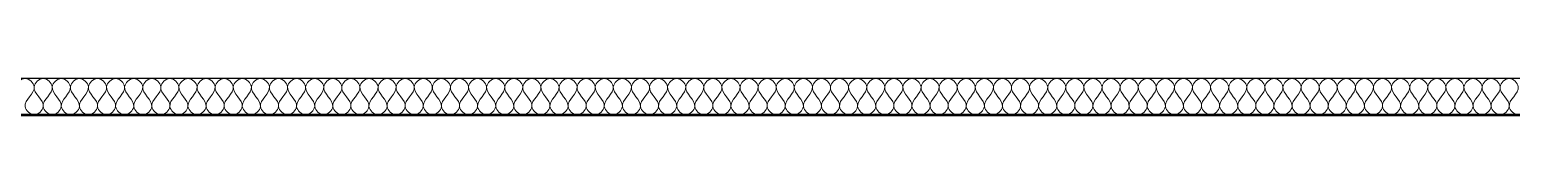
# Model space of a CAD drawing. Header units: metres. Extents: x 125 to 1179, y 511 to 749.
# Drawn here: x 885.8 to 966.9, y 527.8 to 529.8 of the extents above; entities that cross this region are included whole.
import ezdxf

# ---------------------------------------------------------------- set-up
doc = ezdxf.new("R2010")
doc.units = ezdxf.units.M
doc.layers.add('Text18', color=8, linetype='Continuous', lineweight=18)

msp = doc.modelspace()

# ---------------------------------------------------------------- linework, layer by layer
for p, q in [((830.635, 529.829), (1170.635, 529.829)), ((828.635, 527.829), (1172.635, 527.829))]:
    msp.add_line(p, q)
at = {"lineweight": 50}
msp.add_line((822.635, 527.829), (1178.635, 527.829), dxfattribs=at)
at = {"layer": 'Text18', "color": 0, "ltscale": 0.5}
for points, knots in [([(885.079, 529.364), (885.109, 529.578), (885.574, 530.042), (886.46, 529.161), (885.177, 528.478), (885.848, 527.83), (886.07, 527.829)], [2.217326, 2.217326, 2.217326, 2.217326, 2.553667, 2.890008, 3.49416, 3.830501, 3.830501, 3.830501, 3.830501]), ([(886.07, 529.364), (886.099, 529.578), (886.564, 530.042), (887.45, 529.161), (886.167, 528.478), (886.838, 527.83), (887.06, 527.829)], [2.217326, 2.217326, 2.217326, 2.217326, 2.553667, 2.890008, 3.49416, 3.830501, 3.830501, 3.830501, 3.830501]), ([(887.06, 529.364), (887.09, 529.578), (887.555, 530.042), (888.44, 529.161), (887.157, 528.478), (887.828, 527.83), (888.05, 527.829)], [2.217326, 2.217326, 2.217326, 2.217326, 2.553667, 2.890008, 3.49416, 3.830501, 3.830501, 3.830501, 3.830501]), ([(888.05, 529.364), (888.08, 529.578), (888.545, 530.042), (889.43, 529.161), (888.148, 528.478), (888.818, 527.83), (889.04, 527.829)], [2.217326, 2.217326, 2.217326, 2.217326, 2.553667, 2.890008, 3.49416, 3.830501, 3.830501, 3.830501, 3.830501]), ([(889.04, 529.364), (889.07, 529.578), (889.535, 530.042), (890.421, 529.161), (889.138, 528.478), (889.809, 527.83), (890.031, 527.829)], [2.217326, 2.217326, 2.217326, 2.217326, 2.553667, 2.890008, 3.49416, 3.830501, 3.830501, 3.830501, 3.830501]), ([(890.031, 529.364), (890.06, 529.578), (890.525, 530.042), (891.411, 529.161), (890.128, 528.478), (890.799, 527.83), (891.021, 527.829)], [2.217326, 2.217326, 2.217326, 2.217326, 2.553667, 2.890008, 3.49416, 3.830501, 3.830501, 3.830501, 3.830501]), ([(891.021, 529.364), (891.051, 529.578), (891.516, 530.042), (892.401, 529.161), (891.118, 528.478), (891.789, 527.83), (892.011, 527.829)], [2.217326, 2.217326, 2.217326, 2.217326, 2.553667, 2.890008, 3.49416, 3.830501, 3.830501, 3.830501, 3.830501]), ([(892.011, 529.364), (892.041, 529.578), (892.506, 530.042), (893.391, 529.161), (892.109, 528.478), (892.779, 527.83), (893.001, 527.829)], [2.217326, 2.217326, 2.217326, 2.217326, 2.553667, 2.890008, 3.49416, 3.830501, 3.830501, 3.830501, 3.830501]), ([(893.001, 529.364), (893.031, 529.578), (893.496, 530.042), (894.382, 529.161), (893.099, 528.478), (893.77, 527.83), (893.992, 527.829)], [2.217326, 2.217326, 2.217326, 2.217326, 2.553667, 2.890008, 3.49416, 3.830501, 3.830501, 3.830501, 3.830501]), ([(893.992, 529.364), (894.021, 529.578), (894.486, 530.042), (895.372, 529.161), (894.089, 528.478), (894.76, 527.83), (894.982, 527.829)], [2.217326, 2.217326, 2.217326, 2.217326, 2.553667, 2.890008, 3.49416, 3.830501, 3.830501, 3.830501, 3.830501]), ([(894.982, 529.364), (895.012, 529.578), (895.477, 530.042), (896.362, 529.161), (895.079, 528.478), (895.75, 527.83), (895.972, 527.829)], [2.217326, 2.217326, 2.217326, 2.217326, 2.553667, 2.890008, 3.49416, 3.830501, 3.830501, 3.830501, 3.830501]), ([(895.972, 529.364), (896.002, 529.578), (896.467, 530.042), (897.352, 529.161), (896.07, 528.478), (896.741, 527.83), (896.962, 527.829)], [2.217326, 2.217326, 2.217326, 2.217326, 2.553667, 2.890008, 3.49416, 3.830501, 3.830501, 3.830501, 3.830501]), ([(896.962, 529.364), (896.992, 529.578), (897.457, 530.042), (898.343, 529.161), (897.06, 528.478), (897.731, 527.83), (897.953, 527.829)], [2.217326, 2.217326, 2.217326, 2.217326, 2.553667, 2.890008, 3.49416, 3.830501, 3.830501, 3.830501, 3.830501]), ([(897.953, 529.364), (897.982, 529.578), (898.447, 530.042), (899.333, 529.161), (898.05, 528.478), (898.721, 527.83), (898.943, 527.829)], [2.217326, 2.217326, 2.217326, 2.217326, 2.553667, 2.890008, 3.49416, 3.830501, 3.830501, 3.830501, 3.830501]), ([(898.943, 529.364), (898.973, 529.578), (899.438, 530.042), (900.323, 529.161), (899.04, 528.478), (899.711, 527.83), (899.933, 527.829)], [2.217326, 2.217326, 2.217326, 2.217326, 2.553667, 2.890008, 3.49416, 3.830501, 3.830501, 3.830501, 3.830501]), ([(899.933, 529.364), (899.963, 529.578), (900.428, 530.042), (901.313, 529.161), (900.031, 528.478), (900.702, 527.83), (900.923, 527.829)], [2.217326, 2.217326, 2.217326, 2.217326, 2.553667, 2.890008, 3.49416, 3.830501, 3.830501, 3.830501, 3.830501]), ([(900.923, 529.364), (900.953, 529.578), (901.418, 530.042), (902.304, 529.161), (901.021, 528.478), (901.692, 527.83), (901.914, 527.829)], [2.217326, 2.217326, 2.217326, 2.217326, 2.553667, 2.890008, 3.49416, 3.830501, 3.830501, 3.830501, 3.830501]), ([(901.914, 529.364), (901.943, 529.578), (902.409, 530.042), (903.294, 529.161), (902.011, 528.478), (902.682, 527.83), (902.904, 527.829)], [2.217326, 2.217326, 2.217326, 2.217326, 2.553667, 2.890008, 3.49416, 3.830501, 3.830501, 3.830501, 3.830501]), ([(902.904, 529.364), (902.934, 529.578), (903.399, 530.042), (904.284, 529.161), (903.001, 528.478), (903.672, 527.83), (903.894, 527.829)], [2.217326, 2.217326, 2.217326, 2.217326, 2.553667, 2.890008, 3.49416, 3.830501, 3.830501, 3.830501, 3.830501]), ([(903.894, 529.364), (903.924, 529.578), (904.389, 530.042), (905.274, 529.161), (903.992, 528.478), (904.663, 527.83), (904.884, 527.829)], [2.217326, 2.217326, 2.217326, 2.217326, 2.553667, 2.890008, 3.49416, 3.830501, 3.830501, 3.830501, 3.830501]), ([(904.884, 529.364), (904.914, 529.578), (905.379, 530.042), (906.265, 529.161), (904.982, 528.478), (905.653, 527.83), (905.875, 527.829)], [2.217326, 2.217326, 2.217326, 2.217326, 2.553667, 2.890008, 3.49416, 3.830501, 3.830501, 3.830501, 3.830501]), ([(905.875, 529.364), (905.904, 529.578), (906.37, 530.042), (907.255, 529.161), (905.972, 528.478), (906.643, 527.83), (906.865, 527.829)], [2.217326, 2.217326, 2.217326, 2.217326, 2.553667, 2.890008, 3.49416, 3.830501, 3.830501, 3.830501, 3.830501]), ([(906.865, 529.364), (906.895, 529.578), (907.36, 530.042), (908.245, 529.161), (906.962, 528.478), (907.633, 527.83), (907.855, 527.829)], [2.217326, 2.217326, 2.217326, 2.217326, 2.553667, 2.890008, 3.49416, 3.830501, 3.830501, 3.830501, 3.830501]), ([(907.855, 529.364), (907.885, 529.578), (908.35, 530.042), (909.235, 529.161), (907.953, 528.478), (908.624, 527.83), (908.845, 527.829)], [2.217326, 2.217326, 2.217326, 2.217326, 2.553667, 2.890008, 3.49416, 3.830501, 3.830501, 3.830501, 3.830501]), ([(908.845, 529.364), (908.875, 529.578), (909.34, 530.042), (910.226, 529.161), (908.943, 528.478), (909.614, 527.83), (909.836, 527.829)], [2.217326, 2.217326, 2.217326, 2.217326, 2.553667, 2.890008, 3.49416, 3.830501, 3.830501, 3.830501, 3.830501]), ([(909.836, 529.364), (909.865, 529.578), (910.331, 530.042), (911.216, 529.161), (909.933, 528.478), (910.604, 527.83), (910.826, 527.829)], [2.217326, 2.217326, 2.217326, 2.217326, 2.553667, 2.890008, 3.49416, 3.830501, 3.830501, 3.830501, 3.830501]), ([(910.826, 529.364), (910.856, 529.578), (911.321, 530.042), (912.206, 529.161), (910.923, 528.478), (911.594, 527.83), (911.816, 527.829)], [2.217326, 2.217326, 2.217326, 2.217326, 2.553667, 2.890008, 3.49416, 3.830501, 3.830501, 3.830501, 3.830501]), ([(911.816, 529.364), (911.846, 529.578), (912.311, 530.042), (913.196, 529.161), (911.914, 528.478), (912.585, 527.83), (912.806, 527.829)], [2.217326, 2.217326, 2.217326, 2.217326, 2.553667, 2.890008, 3.49416, 3.830501, 3.830501, 3.830501, 3.830501]), ([(912.806, 529.364), (912.836, 529.578), (913.301, 530.042), (914.187, 529.161), (912.904, 528.478), (913.575, 527.83), (913.797, 527.829)], [2.217326, 2.217326, 2.217326, 2.217326, 2.553667, 2.890008, 3.49416, 3.830501, 3.830501, 3.830501, 3.830501]), ([(913.797, 529.364), (913.826, 529.578), (914.292, 530.042), (915.177, 529.161), (913.894, 528.478), (914.565, 527.83), (914.787, 527.829)], [2.217326, 2.217326, 2.217326, 2.217326, 2.553667, 2.890008, 3.49416, 3.830501, 3.830501, 3.830501, 3.830501]), ([(914.787, 529.364), (914.817, 529.578), (915.282, 530.042), (916.167, 529.161), (914.884, 528.478), (915.555, 527.83), (915.777, 527.829)], [2.217326, 2.217326, 2.217326, 2.217326, 2.553667, 2.890008, 3.49416, 3.830501, 3.830501, 3.830501, 3.830501]), ([(915.777, 529.364), (915.807, 529.578), (916.272, 530.042), (917.157, 529.161), (915.875, 528.478), (916.546, 527.83), (916.768, 527.829)], [2.217326, 2.217326, 2.217326, 2.217326, 2.553667, 2.890008, 3.49416, 3.830501, 3.830501, 3.830501, 3.830501]), ([(916.768, 529.364), (916.797, 529.578), (917.262, 530.042), (918.148, 529.161), (916.865, 528.478), (917.536, 527.83), (917.758, 527.829)], [2.217326, 2.217326, 2.217326, 2.217326, 2.553667, 2.890008, 3.49416, 3.830501, 3.830501, 3.830501, 3.830501]), ([(917.758, 529.364), (917.787, 529.578), (918.253, 530.042), (919.138, 529.161), (917.855, 528.478), (918.526, 527.83), (918.748, 527.829)], [2.217326, 2.217326, 2.217326, 2.217326, 2.553667, 2.890008, 3.49416, 3.830501, 3.830501, 3.830501, 3.830501]), ([(918.748, 529.364), (918.778, 529.578), (919.243, 530.042), (920.128, 529.161), (918.845, 528.478), (919.516, 527.83), (919.738, 527.829)], [2.217326, 2.217326, 2.217326, 2.217326, 2.553667, 2.890008, 3.49416, 3.830501, 3.830501, 3.830501, 3.830501]), ([(919.738, 529.364), (919.768, 529.578), (920.233, 530.042), (921.118, 529.161), (919.836, 528.478), (920.507, 527.83), (920.729, 527.829)], [2.217326, 2.217326, 2.217326, 2.217326, 2.553667, 2.890008, 3.49416, 3.830501, 3.830501, 3.830501, 3.830501]), ([(920.729, 529.364), (920.758, 529.578), (921.223, 530.042), (922.109, 529.161), (920.826, 528.478), (921.497, 527.83), (921.719, 527.829)], [2.217326, 2.217326, 2.217326, 2.217326, 2.553667, 2.890008, 3.49416, 3.830501, 3.830501, 3.830501, 3.830501]), ([(921.719, 529.364), (921.748, 529.578), (922.214, 530.042), (923.099, 529.161), (921.816, 528.478), (922.487, 527.83), (922.709, 527.829)], [2.217326, 2.217326, 2.217326, 2.217326, 2.553667, 2.890008, 3.49416, 3.830501, 3.830501, 3.830501, 3.830501]), ([(922.709, 529.364), (922.739, 529.578), (923.204, 530.042), (924.089, 529.161), (922.806, 528.478), (923.477, 527.83), (923.699, 527.829)], [2.217326, 2.217326, 2.217326, 2.217326, 2.553667, 2.890008, 3.49416, 3.830501, 3.830501, 3.830501, 3.830501]), ([(923.699, 529.364), (923.729, 529.578), (924.194, 530.042), (925.08, 529.161), (923.797, 528.478), (924.468, 527.83), (924.69, 527.829)], [2.217326, 2.217326, 2.217326, 2.217326, 2.553667, 2.890008, 3.49416, 3.830501, 3.830501, 3.830501, 3.830501]), ([(924.69, 529.364), (924.719, 529.578), (925.184, 530.042), (926.07, 529.161), (924.787, 528.478), (925.458, 527.83), (925.68, 527.829)], [2.217326, 2.217326, 2.217326, 2.217326, 2.553667, 2.890008, 3.49416, 3.830501, 3.830501, 3.830501, 3.830501]), ([(925.68, 529.364), (925.709, 529.578), (926.175, 530.042), (927.06, 529.161), (925.777, 528.478), (926.448, 527.83), (926.67, 527.829)], [2.217326, 2.217326, 2.217326, 2.217326, 2.553667, 2.890008, 3.49416, 3.830501, 3.830501, 3.830501, 3.830501]), ([(926.67, 529.364), (926.7, 529.578), (927.165, 530.042), (928.05, 529.161), (926.767, 528.478), (927.438, 527.83), (927.66, 527.829)], [2.217326, 2.217326, 2.217326, 2.217326, 2.553667, 2.890008, 3.49416, 3.830501, 3.830501, 3.830501, 3.830501]), ([(927.66, 529.364), (927.69, 529.578), (928.155, 530.042), (929.041, 529.161), (927.758, 528.478), (928.429, 527.83), (928.651, 527.829)], [2.217326, 2.217326, 2.217326, 2.217326, 2.553667, 2.890008, 3.49416, 3.830501, 3.830501, 3.830501, 3.830501]), ([(928.651, 529.364), (928.68, 529.578), (929.145, 530.042), (930.031, 529.161), (928.748, 528.478), (929.419, 527.83), (929.641, 527.829)], [2.217326, 2.217326, 2.217326, 2.217326, 2.553667, 2.890008, 3.49416, 3.830501, 3.830501, 3.830501, 3.830501]), ([(929.641, 529.364), (929.67, 529.578), (930.136, 530.042), (931.021, 529.161), (929.738, 528.478), (930.409, 527.83), (930.631, 527.829)], [2.217326, 2.217326, 2.217326, 2.217326, 2.553667, 2.890008, 3.49416, 3.830501, 3.830501, 3.830501, 3.830501]), ([(930.631, 529.364), (930.661, 529.578), (931.126, 530.042), (932.011, 529.161), (930.729, 528.478), (931.399, 527.83), (931.621, 527.829)], [2.217326, 2.217326, 2.217326, 2.217326, 2.553667, 2.890008, 3.49416, 3.830501, 3.830501, 3.830501, 3.830501]), ([(931.621, 529.364), (931.651, 529.578), (932.116, 530.042), (933.002, 529.161), (931.719, 528.478), (932.39, 527.83), (932.612, 527.829)], [2.217326, 2.217326, 2.217326, 2.217326, 2.553667, 2.890008, 3.49416, 3.830501, 3.830501, 3.830501, 3.830501]), ([(932.612, 529.364), (932.641, 529.578), (933.106, 530.042), (933.992, 529.161), (932.709, 528.478), (933.38, 527.83), (933.602, 527.829)], [2.217326, 2.217326, 2.217326, 2.217326, 2.553667, 2.890008, 3.49416, 3.830501, 3.830501, 3.830501, 3.830501]), ([(933.602, 529.364), (933.631, 529.578), (934.097, 530.042), (934.982, 529.161), (933.699, 528.478), (934.37, 527.83), (934.592, 527.829)], [2.217326, 2.217326, 2.217326, 2.217326, 2.553667, 2.890008, 3.49416, 3.830501, 3.830501, 3.830501, 3.830501]), ([(934.592, 529.364), (934.622, 529.578), (935.087, 530.042), (935.972, 529.161), (934.69, 528.478), (935.36, 527.83), (935.582, 527.829)], [2.217326, 2.217326, 2.217326, 2.217326, 2.553667, 2.890008, 3.49416, 3.830501, 3.830501, 3.830501, 3.830501]), ([(935.582, 529.364), (935.612, 529.578), (936.077, 530.042), (936.963, 529.161), (935.68, 528.478), (936.351, 527.83), (936.573, 527.829)], [2.217326, 2.217326, 2.217326, 2.217326, 2.553667, 2.890008, 3.49416, 3.830501, 3.830501, 3.830501, 3.830501]), ([(936.573, 529.364), (936.602, 529.578), (937.067, 530.042), (937.953, 529.161), (936.67, 528.478), (937.341, 527.83), (937.563, 527.829)], [2.217326, 2.217326, 2.217326, 2.217326, 2.553667, 2.890008, 3.49416, 3.830501, 3.830501, 3.830501, 3.830501]), ([(937.563, 529.364), (937.592, 529.578), (938.058, 530.042), (938.943, 529.161), (937.66, 528.478), (938.331, 527.83), (938.553, 527.829)], [2.217326, 2.217326, 2.217326, 2.217326, 2.553667, 2.890008, 3.49416, 3.830501, 3.830501, 3.830501, 3.830501]), ([(938.553, 529.364), (938.583, 529.578), (939.048, 530.042), (939.933, 529.161), (938.651, 528.478), (939.321, 527.83), (939.543, 527.829)], [2.217326, 2.217326, 2.217326, 2.217326, 2.553667, 2.890008, 3.49416, 3.830501, 3.830501, 3.830501, 3.830501]), ([(939.543, 529.364), (939.573, 529.578), (940.038, 530.042), (940.924, 529.161), (939.641, 528.478), (940.312, 527.83), (940.534, 527.829)], [2.217326, 2.217326, 2.217326, 2.217326, 2.553667, 2.890008, 3.49416, 3.830501, 3.830501, 3.830501, 3.830501]), ([(940.534, 529.364), (940.563, 529.578), (941.028, 530.042), (941.914, 529.161), (940.631, 528.478), (941.302, 527.83), (941.524, 527.829)], [2.217326, 2.217326, 2.217326, 2.217326, 2.553667, 2.890008, 3.49416, 3.830501, 3.830501, 3.830501, 3.830501]), ([(941.524, 529.364), (941.553, 529.578), (942.019, 530.042), (942.904, 529.161), (941.621, 528.478), (942.292, 527.83), (942.514, 527.829)], [2.217326, 2.217326, 2.217326, 2.217326, 2.553667, 2.890008, 3.49416, 3.830501, 3.830501, 3.830501, 3.830501]), ([(942.514, 529.364), (942.544, 529.578), (943.009, 530.042), (943.894, 529.161), (942.612, 528.478), (943.282, 527.83), (943.504, 527.829)], [2.217326, 2.217326, 2.217326, 2.217326, 2.553667, 2.890008, 3.49416, 3.830501, 3.830501, 3.830501, 3.830501]), ([(943.504, 529.364), (943.534, 529.578), (943.999, 530.042), (944.885, 529.161), (943.602, 528.478), (944.273, 527.83), (944.495, 527.829)], [2.217326, 2.217326, 2.217326, 2.217326, 2.553667, 2.890008, 3.49416, 3.830501, 3.830501, 3.830501, 3.830501]), ([(944.495, 529.364), (944.524, 529.578), (944.989, 530.042), (945.875, 529.161), (944.592, 528.478), (945.263, 527.83), (945.485, 527.829)], [2.217326, 2.217326, 2.217326, 2.217326, 2.553667, 2.890008, 3.49416, 3.830501, 3.830501, 3.830501, 3.830501]), ([(945.485, 529.364), (945.515, 529.578), (945.98, 530.042), (946.865, 529.161), (945.582, 528.478), (946.253, 527.83), (946.475, 527.829)], [2.217326, 2.217326, 2.217326, 2.217326, 2.553667, 2.890008, 3.49416, 3.830501, 3.830501, 3.830501, 3.830501]), ([(946.475, 529.364), (946.505, 529.578), (946.97, 530.042), (947.855, 529.161), (946.573, 528.478), (947.243, 527.83), (947.465, 527.829)], [2.217326, 2.217326, 2.217326, 2.217326, 2.553667, 2.890008, 3.49416, 3.830501, 3.830501, 3.830501, 3.830501]), ([(947.465, 529.364), (947.495, 529.578), (947.96, 530.042), (948.846, 529.161), (947.563, 528.478), (948.234, 527.83), (948.456, 527.829)], [2.217326, 2.217326, 2.217326, 2.217326, 2.553667, 2.890008, 3.49416, 3.830501, 3.830501, 3.830501, 3.830501]), ([(948.456, 529.364), (948.485, 529.578), (948.95, 530.042), (949.836, 529.161), (948.553, 528.478), (949.224, 527.83), (949.446, 527.829)], [2.217326, 2.217326, 2.217326, 2.217326, 2.553667, 2.890008, 3.49416, 3.830501, 3.830501, 3.830501, 3.830501]), ([(949.446, 529.364), (949.476, 529.578), (949.941, 530.042), (950.826, 529.161), (949.543, 528.478), (950.214, 527.83), (950.436, 527.829)], [2.217326, 2.217326, 2.217326, 2.217326, 2.553667, 2.890008, 3.49416, 3.830501, 3.830501, 3.830501, 3.830501]), ([(950.436, 529.364), (950.466, 529.578), (950.931, 530.042), (951.816, 529.161), (950.534, 528.478), (951.205, 527.83), (951.426, 527.829)], [2.217326, 2.217326, 2.217326, 2.217326, 2.553667, 2.890008, 3.49416, 3.830501, 3.830501, 3.830501, 3.830501]), ([(951.426, 529.364), (951.456, 529.578), (951.921, 530.042), (952.807, 529.161), (951.524, 528.478), (952.195, 527.83), (952.417, 527.829)], [2.217326, 2.217326, 2.217326, 2.217326, 2.553667, 2.890008, 3.49416, 3.830501, 3.830501, 3.830501, 3.830501]), ([(952.417, 529.364), (952.446, 529.578), (952.911, 530.042), (953.797, 529.161), (952.514, 528.478), (953.185, 527.83), (953.407, 527.829)], [2.217326, 2.217326, 2.217326, 2.217326, 2.553667, 2.890008, 3.49416, 3.830501, 3.830501, 3.830501, 3.830501]), ([(953.407, 529.364), (953.437, 529.578), (953.902, 530.042), (954.787, 529.161), (953.504, 528.478), (954.175, 527.83), (954.397, 527.829)], [2.217326, 2.217326, 2.217326, 2.217326, 2.553667, 2.890008, 3.49416, 3.830501, 3.830501, 3.830501, 3.830501]), ([(954.397, 529.364), (954.427, 529.578), (954.892, 530.042), (955.777, 529.161), (954.495, 528.478), (955.166, 527.83), (955.387, 527.829)], [2.217326, 2.217326, 2.217326, 2.217326, 2.553667, 2.890008, 3.49416, 3.830501, 3.830501, 3.830501, 3.830501]), ([(955.387, 529.364), (955.417, 529.578), (955.882, 530.042), (956.768, 529.161), (955.485, 528.478), (956.156, 527.83), (956.378, 527.829)], [2.217326, 2.217326, 2.217326, 2.217326, 2.553667, 2.890008, 3.49416, 3.830501, 3.830501, 3.830501, 3.830501]), ([(956.378, 529.364), (956.407, 529.578), (956.872, 530.042), (957.758, 529.161), (956.475, 528.478), (957.146, 527.83), (957.368, 527.829)], [2.217326, 2.217326, 2.217326, 2.217326, 2.553667, 2.890008, 3.49416, 3.830501, 3.830501, 3.830501, 3.830501]), ([(957.368, 529.364), (957.398, 529.578), (957.863, 530.042), (958.748, 529.161), (957.465, 528.478), (958.136, 527.83), (958.358, 527.829)], [2.217326, 2.217326, 2.217326, 2.217326, 2.553667, 2.890008, 3.49416, 3.830501, 3.830501, 3.830501, 3.830501]), ([(958.358, 529.364), (958.388, 529.578), (958.853, 530.042), (959.738, 529.161), (958.456, 528.478), (959.127, 527.83), (959.348, 527.829)], [2.217326, 2.217326, 2.217326, 2.217326, 2.553667, 2.890008, 3.49416, 3.830501, 3.830501, 3.830501, 3.830501]), ([(959.348, 529.364), (959.378, 529.578), (959.843, 530.042), (960.729, 529.161), (959.446, 528.478), (960.117, 527.83), (960.339, 527.829)], [2.217326, 2.217326, 2.217326, 2.217326, 2.553667, 2.890008, 3.49416, 3.830501, 3.830501, 3.830501, 3.830501]), ([(960.339, 529.364), (960.368, 529.578), (960.834, 530.042), (961.719, 529.161), (960.436, 528.478), (961.107, 527.83), (961.329, 527.829)], [2.217326, 2.217326, 2.217326, 2.217326, 2.553667, 2.890008, 3.49416, 3.830501, 3.830501, 3.830501, 3.830501]), ([(961.329, 529.364), (961.359, 529.578), (961.824, 530.042), (962.709, 529.161), (961.426, 528.478), (962.097, 527.83), (962.319, 527.829)], [2.217326, 2.217326, 2.217326, 2.217326, 2.553667, 2.890008, 3.49416, 3.830501, 3.830501, 3.830501, 3.830501]), ([(962.319, 529.364), (962.349, 529.578), (962.814, 530.042), (963.699, 529.161), (962.417, 528.478), (963.088, 527.83), (963.309, 527.829)], [2.217326, 2.217326, 2.217326, 2.217326, 2.553667, 2.890008, 3.49416, 3.830501, 3.830501, 3.830501, 3.830501]), ([(963.309, 529.364), (963.339, 529.578), (963.804, 530.042), (964.69, 529.161), (963.407, 528.478), (964.078, 527.83), (964.3, 527.829)], [2.217326, 2.217326, 2.217326, 2.217326, 2.553667, 2.890008, 3.49416, 3.830501, 3.830501, 3.830501, 3.830501]), ([(964.3, 529.364), (964.329, 529.578), (964.795, 530.042), (965.68, 529.161), (964.397, 528.478), (965.068, 527.83), (965.29, 527.829)], [2.217326, 2.217326, 2.217326, 2.217326, 2.553667, 2.890008, 3.49416, 3.830501, 3.830501, 3.830501, 3.830501]), ([(965.29, 529.364), (965.32, 529.578), (965.785, 530.042), (966.67, 529.161), (965.387, 528.478), (966.058, 527.83), (966.28, 527.829)], [2.217326, 2.217326, 2.217326, 2.217326, 2.553667, 2.890008, 3.49416, 3.830501, 3.830501, 3.830501, 3.830501]), ([(966.28, 529.364), (966.31, 529.578), (966.775, 530.042), (967.66, 529.161), (966.378, 528.478), (967.049, 527.83), (967.27, 527.829)], [2.217326, 2.217326, 2.217326, 2.217326, 2.553667, 2.890008, 3.49416, 3.830501, 3.830501, 3.830501, 3.830501]), ([(886.07, 527.829), (886.302, 527.832), (886.953, 528.476), (886.016, 528.981), (886.07, 529.364)], [1.2768335, 1.2768335, 1.2768335, 1.2768335, 1.6131741, 2.2173264, 2.2173264, 2.2173264, 2.2173264]), ([(887.06, 527.829), (887.293, 527.832), (887.943, 528.476), (887.007, 528.981), (887.06, 529.364)], [1.2768335, 1.2768335, 1.2768335, 1.2768335, 1.6131741, 2.2173264, 2.2173264, 2.2173264, 2.2173264]), ([(888.05, 527.829), (888.283, 527.832), (888.934, 528.476), (887.997, 528.981), (888.05, 529.364)], [1.2768335, 1.2768335, 1.2768335, 1.2768335, 1.6131741, 2.2173264, 2.2173264, 2.2173264, 2.2173264]), ([(889.04, 527.829), (889.273, 527.832), (889.924, 528.476), (888.987, 528.981), (889.04, 529.364)], [1.2768335, 1.2768335, 1.2768335, 1.2768335, 1.6131741, 2.2173264, 2.2173264, 2.2173264, 2.2173264]), ([(890.031, 527.829), (890.263, 527.832), (890.914, 528.476), (889.977, 528.981), (890.031, 529.364)], [1.2768335, 1.2768335, 1.2768335, 1.2768335, 1.6131741, 2.2173264, 2.2173264, 2.2173264, 2.2173264]), ([(891.021, 527.829), (891.254, 527.832), (891.904, 528.476), (890.968, 528.981), (891.021, 529.364)], [1.2768335, 1.2768335, 1.2768335, 1.2768335, 1.6131741, 2.2173264, 2.2173264, 2.2173264, 2.2173264]), ([(892.011, 527.829), (892.244, 527.832), (892.895, 528.476), (891.958, 528.981), (892.011, 529.364)], [1.2768335, 1.2768335, 1.2768335, 1.2768335, 1.6131741, 2.2173264, 2.2173264, 2.2173264, 2.2173264]), ([(893.001, 527.829), (893.234, 527.832), (893.885, 528.476), (892.948, 528.981), (893.001, 529.364)], [1.2768335, 1.2768335, 1.2768335, 1.2768335, 1.6131741, 2.2173264, 2.2173264, 2.2173264, 2.2173264]), ([(893.992, 527.829), (894.224, 527.832), (894.875, 528.476), (893.938, 528.981), (893.992, 529.364)], [1.2768335, 1.2768335, 1.2768335, 1.2768335, 1.6131741, 2.2173264, 2.2173264, 2.2173264, 2.2173264]), ([(894.982, 527.829), (895.215, 527.832), (895.865, 528.476), (894.929, 528.981), (894.982, 529.364)], [1.2768335, 1.2768335, 1.2768335, 1.2768335, 1.6131741, 2.2173264, 2.2173264, 2.2173264, 2.2173264]), ([(895.972, 527.829), (896.205, 527.832), (896.856, 528.476), (895.919, 528.981), (895.972, 529.364)], [1.2768335, 1.2768335, 1.2768335, 1.2768335, 1.6131741, 2.2173264, 2.2173264, 2.2173264, 2.2173264]), ([(896.962, 527.829), (897.195, 527.832), (897.846, 528.476), (896.909, 528.981), (896.962, 529.364)], [1.2768335, 1.2768335, 1.2768335, 1.2768335, 1.6131741, 2.2173264, 2.2173264, 2.2173264, 2.2173264]), ([(897.953, 527.829), (898.185, 527.832), (898.836, 528.476), (897.899, 528.981), (897.953, 529.364)], [1.2768335, 1.2768335, 1.2768335, 1.2768335, 1.6131741, 2.2173264, 2.2173264, 2.2173264, 2.2173264]), ([(898.943, 527.829), (899.176, 527.832), (899.826, 528.476), (898.89, 528.981), (898.943, 529.364)], [1.2768335, 1.2768335, 1.2768335, 1.2768335, 1.6131741, 2.2173264, 2.2173264, 2.2173264, 2.2173264]), ([(899.933, 527.829), (900.166, 527.832), (900.817, 528.476), (899.88, 528.981), (899.933, 529.364)], [1.2768335, 1.2768335, 1.2768335, 1.2768335, 1.6131741, 2.2173264, 2.2173264, 2.2173264, 2.2173264]), ([(900.923, 527.829), (901.156, 527.832), (901.807, 528.476), (900.87, 528.981), (900.923, 529.364)], [1.2768335, 1.2768335, 1.2768335, 1.2768335, 1.6131741, 2.2173264, 2.2173264, 2.2173264, 2.2173264]), ([(901.914, 527.829), (902.146, 527.832), (902.797, 528.476), (901.86, 528.981), (901.914, 529.364)], [1.2768335, 1.2768335, 1.2768335, 1.2768335, 1.6131741, 2.2173264, 2.2173264, 2.2173264, 2.2173264]), ([(902.904, 527.829), (903.137, 527.832), (903.787, 528.476), (902.851, 528.981), (902.904, 529.364)], [1.2768335, 1.2768335, 1.2768335, 1.2768335, 1.6131741, 2.2173264, 2.2173264, 2.2173264, 2.2173264]), ([(903.894, 527.829), (904.127, 527.832), (904.778, 528.476), (903.841, 528.981), (903.894, 529.364)], [1.2768335, 1.2768335, 1.2768335, 1.2768335, 1.6131741, 2.2173264, 2.2173264, 2.2173264, 2.2173264]), ([(904.884, 527.829), (905.117, 527.832), (905.768, 528.476), (904.831, 528.981), (904.884, 529.364)], [1.2768335, 1.2768335, 1.2768335, 1.2768335, 1.6131741, 2.2173264, 2.2173264, 2.2173264, 2.2173264]), ([(905.875, 527.829), (906.107, 527.832), (906.758, 528.476), (905.822, 528.981), (905.875, 529.364)], [1.2768335, 1.2768335, 1.2768335, 1.2768335, 1.6131741, 2.2173264, 2.2173264, 2.2173264, 2.2173264]), ([(906.865, 527.829), (907.098, 527.832), (907.748, 528.476), (906.812, 528.981), (906.865, 529.364)], [1.2768335, 1.2768335, 1.2768335, 1.2768335, 1.6131741, 2.2173264, 2.2173264, 2.2173264, 2.2173264]), ([(907.855, 527.829), (908.088, 527.832), (908.739, 528.476), (907.802, 528.981), (907.855, 529.364)], [1.2768335, 1.2768335, 1.2768335, 1.2768335, 1.6131741, 2.2173264, 2.2173264, 2.2173264, 2.2173264]), ([(908.845, 527.829), (909.078, 527.832), (909.729, 528.476), (908.792, 528.981), (908.845, 529.364)], [1.2768335, 1.2768335, 1.2768335, 1.2768335, 1.6131741, 2.2173264, 2.2173264, 2.2173264, 2.2173264]), ([(909.836, 527.829), (910.068, 527.832), (910.719, 528.476), (909.783, 528.981), (909.836, 529.364)], [1.2768335, 1.2768335, 1.2768335, 1.2768335, 1.6131741, 2.2173264, 2.2173264, 2.2173264, 2.2173264]), ([(910.826, 527.829), (911.059, 527.832), (911.709, 528.476), (910.773, 528.981), (910.826, 529.364)], [1.2768335, 1.2768335, 1.2768335, 1.2768335, 1.6131741, 2.2173264, 2.2173264, 2.2173264, 2.2173264]), ([(911.816, 527.829), (912.049, 527.832), (912.7, 528.476), (911.763, 528.981), (911.816, 529.364)], [1.2768335, 1.2768335, 1.2768335, 1.2768335, 1.6131741, 2.2173264, 2.2173264, 2.2173264, 2.2173264]), ([(912.806, 527.829), (913.039, 527.832), (913.69, 528.476), (912.753, 528.981), (912.806, 529.364)], [1.2768335, 1.2768335, 1.2768335, 1.2768335, 1.6131741, 2.2173264, 2.2173264, 2.2173264, 2.2173264]), ([(913.797, 527.829), (914.029, 527.832), (914.68, 528.476), (913.744, 528.981), (913.797, 529.364)], [1.2768335, 1.2768335, 1.2768335, 1.2768335, 1.6131741, 2.2173264, 2.2173264, 2.2173264, 2.2173264]), ([(914.787, 527.829), (915.02, 527.832), (915.67, 528.476), (914.734, 528.981), (914.787, 529.364)], [1.2768335, 1.2768335, 1.2768335, 1.2768335, 1.6131741, 2.2173264, 2.2173264, 2.2173264, 2.2173264]), ([(915.777, 527.829), (916.01, 527.832), (916.661, 528.476), (915.724, 528.981), (915.777, 529.364)], [1.2768335, 1.2768335, 1.2768335, 1.2768335, 1.6131741, 2.2173264, 2.2173264, 2.2173264, 2.2173264]), ([(916.768, 527.829), (917, 527.832), (917.651, 528.476), (916.714, 528.981), (916.768, 529.364)], [1.2768335, 1.2768335, 1.2768335, 1.2768335, 1.6131741, 2.2173264, 2.2173264, 2.2173264, 2.2173264]), ([(917.758, 527.829), (917.99, 527.832), (918.641, 528.476), (917.705, 528.981), (917.758, 529.364)], [1.2768335, 1.2768335, 1.2768335, 1.2768335, 1.6131741, 2.2173264, 2.2173264, 2.2173264, 2.2173264]), ([(918.748, 527.829), (918.981, 527.832), (919.631, 528.476), (918.695, 528.981), (918.748, 529.364)], [1.2768335, 1.2768335, 1.2768335, 1.2768335, 1.6131741, 2.2173264, 2.2173264, 2.2173264, 2.2173264]), ([(919.738, 527.829), (919.971, 527.832), (920.622, 528.476), (919.685, 528.981), (919.738, 529.364)], [1.2768335, 1.2768335, 1.2768335, 1.2768335, 1.6131741, 2.2173264, 2.2173264, 2.2173264, 2.2173264]), ([(920.729, 527.829), (920.961, 527.832), (921.612, 528.476), (920.675, 528.981), (920.729, 529.364)], [1.2768335, 1.2768335, 1.2768335, 1.2768335, 1.6131741, 2.2173264, 2.2173264, 2.2173264, 2.2173264]), ([(921.719, 527.829), (921.952, 527.832), (922.602, 528.476), (921.666, 528.981), (921.719, 529.364)], [1.2768335, 1.2768335, 1.2768335, 1.2768335, 1.6131741, 2.2173264, 2.2173264, 2.2173264, 2.2173264]), ([(922.709, 527.829), (922.942, 527.832), (923.592, 528.476), (922.656, 528.981), (922.709, 529.364)], [1.2768335, 1.2768335, 1.2768335, 1.2768335, 1.6131741, 2.2173264, 2.2173264, 2.2173264, 2.2173264]), ([(923.699, 527.829), (923.932, 527.832), (924.583, 528.476), (923.646, 528.981), (923.699, 529.364)], [1.2768335, 1.2768335, 1.2768335, 1.2768335, 1.6131741, 2.2173264, 2.2173264, 2.2173264, 2.2173264]), ([(924.69, 527.829), (924.922, 527.832), (925.573, 528.476), (924.636, 528.981), (924.69, 529.364)], [1.2768335, 1.2768335, 1.2768335, 1.2768335, 1.6131741, 2.2173264, 2.2173264, 2.2173264, 2.2173264]), ([(925.68, 527.829), (925.913, 527.832), (926.563, 528.476), (925.627, 528.981), (925.68, 529.364)], [1.2768335, 1.2768335, 1.2768335, 1.2768335, 1.6131741, 2.2173264, 2.2173264, 2.2173264, 2.2173264]), ([(926.67, 527.829), (926.903, 527.832), (927.553, 528.476), (926.617, 528.981), (926.67, 529.364)], [1.2768335, 1.2768335, 1.2768335, 1.2768335, 1.6131741, 2.2173264, 2.2173264, 2.2173264, 2.2173264]), ([(927.66, 527.829), (927.893, 527.832), (928.544, 528.476), (927.607, 528.981), (927.66, 529.364)], [1.2768335, 1.2768335, 1.2768335, 1.2768335, 1.6131741, 2.2173264, 2.2173264, 2.2173264, 2.2173264]), ([(928.651, 527.829), (928.883, 527.832), (929.534, 528.476), (928.597, 528.981), (928.651, 529.364)], [1.2768335, 1.2768335, 1.2768335, 1.2768335, 1.6131741, 2.2173264, 2.2173264, 2.2173264, 2.2173264]), ([(929.641, 527.829), (929.874, 527.832), (930.524, 528.476), (929.588, 528.981), (929.641, 529.364)], [1.2768335, 1.2768335, 1.2768335, 1.2768335, 1.6131741, 2.2173264, 2.2173264, 2.2173264, 2.2173264]), ([(930.631, 527.829), (930.864, 527.832), (931.515, 528.476), (930.578, 528.981), (930.631, 529.364)], [1.2768335, 1.2768335, 1.2768335, 1.2768335, 1.6131741, 2.2173264, 2.2173264, 2.2173264, 2.2173264]), ([(931.621, 527.829), (931.854, 527.832), (932.505, 528.476), (931.568, 528.981), (931.621, 529.364)], [1.2768335, 1.2768335, 1.2768335, 1.2768335, 1.6131741, 2.2173264, 2.2173264, 2.2173264, 2.2173264]), ([(932.612, 527.829), (932.844, 527.832), (933.495, 528.476), (932.558, 528.981), (932.612, 529.364)], [1.2768335, 1.2768335, 1.2768335, 1.2768335, 1.6131741, 2.2173264, 2.2173264, 2.2173264, 2.2173264]), ([(933.602, 527.829), (933.835, 527.832), (934.485, 528.476), (933.549, 528.981), (933.602, 529.364)], [1.2768335, 1.2768335, 1.2768335, 1.2768335, 1.6131741, 2.2173264, 2.2173264, 2.2173264, 2.2173264]), ([(934.592, 527.829), (934.825, 527.832), (935.476, 528.476), (934.539, 528.981), (934.592, 529.364)], [1.2768335, 1.2768335, 1.2768335, 1.2768335, 1.6131741, 2.2173264, 2.2173264, 2.2173264, 2.2173264]), ([(935.582, 527.829), (935.815, 527.832), (936.466, 528.476), (935.529, 528.981), (935.582, 529.364)], [1.2768335, 1.2768335, 1.2768335, 1.2768335, 1.6131741, 2.2173264, 2.2173264, 2.2173264, 2.2173264]), ([(936.573, 527.829), (936.805, 527.832), (937.456, 528.476), (936.519, 528.981), (936.573, 529.364)], [1.2768335, 1.2768335, 1.2768335, 1.2768335, 1.6131741, 2.2173264, 2.2173264, 2.2173264, 2.2173264]), ([(937.563, 527.829), (937.796, 527.832), (938.446, 528.476), (937.51, 528.981), (937.563, 529.364)], [1.2768335, 1.2768335, 1.2768335, 1.2768335, 1.6131741, 2.2173264, 2.2173264, 2.2173264, 2.2173264]), ([(938.553, 527.829), (938.786, 527.832), (939.437, 528.476), (938.5, 528.981), (938.553, 529.364)], [1.2768335, 1.2768335, 1.2768335, 1.2768335, 1.6131741, 2.2173264, 2.2173264, 2.2173264, 2.2173264]), ([(939.543, 527.829), (939.776, 527.832), (940.427, 528.476), (939.49, 528.981), (939.543, 529.364)], [1.2768335, 1.2768335, 1.2768335, 1.2768335, 1.6131741, 2.2173264, 2.2173264, 2.2173264, 2.2173264]), ([(940.534, 527.829), (940.766, 527.832), (941.417, 528.476), (940.48, 528.981), (940.534, 529.364)], [1.2768335, 1.2768335, 1.2768335, 1.2768335, 1.6131741, 2.2173264, 2.2173264, 2.2173264, 2.2173264]), ([(941.524, 527.829), (941.757, 527.832), (942.407, 528.476), (941.471, 528.981), (941.524, 529.364)], [1.2768335, 1.2768335, 1.2768335, 1.2768335, 1.6131741, 2.2173264, 2.2173264, 2.2173264, 2.2173264]), ([(942.514, 527.829), (942.747, 527.832), (943.398, 528.476), (942.461, 528.981), (942.514, 529.364)], [1.2768335, 1.2768335, 1.2768335, 1.2768335, 1.6131741, 2.2173264, 2.2173264, 2.2173264, 2.2173264]), ([(943.504, 527.829), (943.737, 527.832), (944.388, 528.476), (943.451, 528.981), (943.504, 529.364)], [1.2768335, 1.2768335, 1.2768335, 1.2768335, 1.6131741, 2.2173264, 2.2173264, 2.2173264, 2.2173264]), ([(944.495, 527.829), (944.727, 527.832), (945.378, 528.476), (944.441, 528.981), (944.495, 529.364)], [1.2768335, 1.2768335, 1.2768335, 1.2768335, 1.6131741, 2.2173264, 2.2173264, 2.2173264, 2.2173264]), ([(945.485, 527.829), (945.718, 527.832), (946.368, 528.476), (945.432, 528.981), (945.485, 529.364)], [1.2768335, 1.2768335, 1.2768335, 1.2768335, 1.6131741, 2.2173264, 2.2173264, 2.2173264, 2.2173264]), ([(946.475, 527.829), (946.708, 527.832), (947.359, 528.476), (946.422, 528.981), (946.475, 529.364)], [1.2768335, 1.2768335, 1.2768335, 1.2768335, 1.6131741, 2.2173264, 2.2173264, 2.2173264, 2.2173264]), ([(947.465, 527.829), (947.698, 527.832), (948.349, 528.476), (947.412, 528.981), (947.465, 529.364)], [1.2768335, 1.2768335, 1.2768335, 1.2768335, 1.6131741, 2.2173264, 2.2173264, 2.2173264, 2.2173264]), ([(948.456, 527.829), (948.688, 527.832), (949.339, 528.476), (948.402, 528.981), (948.456, 529.364)], [1.2768335, 1.2768335, 1.2768335, 1.2768335, 1.6131741, 2.2173264, 2.2173264, 2.2173264, 2.2173264]), ([(949.446, 527.829), (949.679, 527.832), (950.329, 528.476), (949.393, 528.981), (949.446, 529.364)], [1.2768335, 1.2768335, 1.2768335, 1.2768335, 1.6131741, 2.2173264, 2.2173264, 2.2173264, 2.2173264]), ([(950.436, 527.829), (950.669, 527.832), (951.32, 528.476), (950.383, 528.981), (950.436, 529.364)], [1.2768335, 1.2768335, 1.2768335, 1.2768335, 1.6131741, 2.2173264, 2.2173264, 2.2173264, 2.2173264]), ([(951.426, 527.829), (951.659, 527.832), (952.31, 528.476), (951.373, 528.981), (951.426, 529.364)], [1.2768335, 1.2768335, 1.2768335, 1.2768335, 1.6131741, 2.2173264, 2.2173264, 2.2173264, 2.2173264]), ([(952.417, 527.829), (952.649, 527.832), (953.3, 528.476), (952.363, 528.981), (952.417, 529.364)], [1.2768335, 1.2768335, 1.2768335, 1.2768335, 1.6131741, 2.2173264, 2.2173264, 2.2173264, 2.2173264]), ([(953.407, 527.829), (953.64, 527.832), (954.29, 528.476), (953.354, 528.981), (953.407, 529.364)], [1.2768335, 1.2768335, 1.2768335, 1.2768335, 1.6131741, 2.2173264, 2.2173264, 2.2173264, 2.2173264]), ([(954.397, 527.829), (954.63, 527.832), (955.281, 528.476), (954.344, 528.981), (954.397, 529.364)], [1.2768335, 1.2768335, 1.2768335, 1.2768335, 1.6131741, 2.2173264, 2.2173264, 2.2173264, 2.2173264]), ([(955.387, 527.829), (955.62, 527.832), (956.271, 528.476), (955.334, 528.981), (955.387, 529.364)], [1.2768335, 1.2768335, 1.2768335, 1.2768335, 1.6131741, 2.2173264, 2.2173264, 2.2173264, 2.2173264]), ([(956.378, 527.829), (956.61, 527.832), (957.261, 528.476), (956.324, 528.981), (956.378, 529.364)], [1.2768335, 1.2768335, 1.2768335, 1.2768335, 1.6131741, 2.2173264, 2.2173264, 2.2173264, 2.2173264]), ([(957.368, 527.829), (957.601, 527.832), (958.251, 528.476), (957.315, 528.981), (957.368, 529.364)], [1.2768335, 1.2768335, 1.2768335, 1.2768335, 1.6131741, 2.2173264, 2.2173264, 2.2173264, 2.2173264]), ([(958.358, 527.829), (958.591, 527.832), (959.242, 528.476), (958.305, 528.981), (958.358, 529.364)], [1.2768335, 1.2768335, 1.2768335, 1.2768335, 1.6131741, 2.2173264, 2.2173264, 2.2173264, 2.2173264]), ([(959.348, 527.829), (959.581, 527.832), (960.232, 528.476), (959.295, 528.981), (959.348, 529.364)], [1.2768335, 1.2768335, 1.2768335, 1.2768335, 1.6131741, 2.2173264, 2.2173264, 2.2173264, 2.2173264]), ([(960.339, 527.829), (960.571, 527.832), (961.222, 528.476), (960.285, 528.981), (960.339, 529.364)], [1.2768335, 1.2768335, 1.2768335, 1.2768335, 1.6131741, 2.2173264, 2.2173264, 2.2173264, 2.2173264]), ([(961.329, 527.829), (961.562, 527.832), (962.212, 528.476), (961.276, 528.981), (961.329, 529.364)], [1.2768335, 1.2768335, 1.2768335, 1.2768335, 1.6131741, 2.2173264, 2.2173264, 2.2173264, 2.2173264]), ([(962.319, 527.829), (962.552, 527.832), (963.203, 528.476), (962.266, 528.981), (962.319, 529.364)], [1.2768335, 1.2768335, 1.2768335, 1.2768335, 1.6131741, 2.2173264, 2.2173264, 2.2173264, 2.2173264]), ([(963.309, 527.829), (963.542, 527.832), (964.193, 528.476), (963.256, 528.981), (963.309, 529.364)], [1.2768335, 1.2768335, 1.2768335, 1.2768335, 1.6131741, 2.2173264, 2.2173264, 2.2173264, 2.2173264]), ([(964.3, 527.829), (964.532, 527.832), (965.183, 528.476), (964.247, 528.981), (964.3, 529.364)], [1.2768335, 1.2768335, 1.2768335, 1.2768335, 1.6131741, 2.2173264, 2.2173264, 2.2173264, 2.2173264]), ([(965.29, 527.829), (965.523, 527.832), (966.173, 528.476), (965.237, 528.981), (965.29, 529.364)], [1.2768335, 1.2768335, 1.2768335, 1.2768335, 1.6131741, 2.2173264, 2.2173264, 2.2173264, 2.2173264]), ([(966.28, 527.829), (966.513, 527.832), (967.164, 528.476), (966.227, 528.981), (966.28, 529.364)], [1.2768335, 1.2768335, 1.2768335, 1.2768335, 1.6131741, 2.2173264, 2.2173264, 2.2173264, 2.2173264])]:
    msp.add_open_spline(points, degree=3, knots=knots, dxfattribs=at)

doc.saveas('drawing.dxf')
